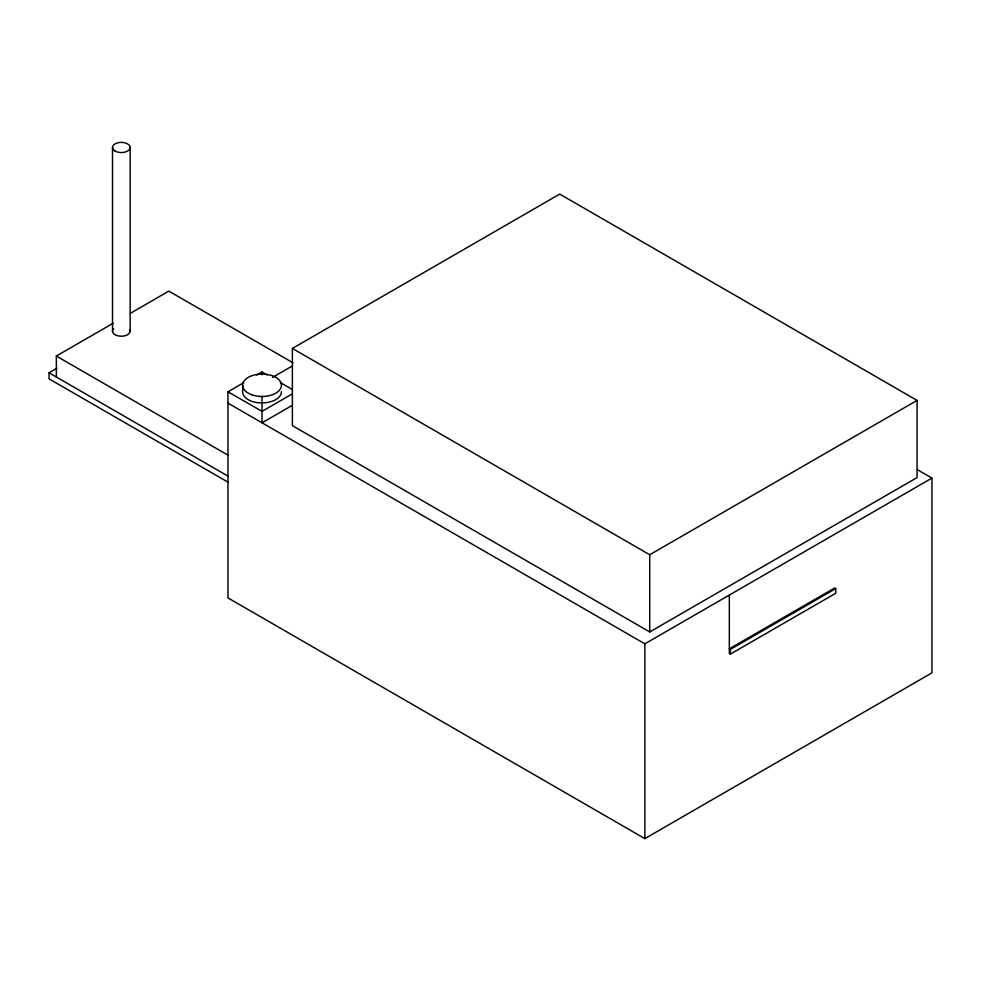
<?xml version="1.0" encoding="UTF-8"?>
<svg xmlns="http://www.w3.org/2000/svg" width="981" height="981" viewBox="0 0 981 981"><rect width="100%" height="100%" fill="white"/><g stroke="black" fill="none" stroke-linecap="round" stroke-linejoin="round"><path stroke-width="1.47" d="M917.394 469.678L931.95 478.09L931.95 672.868L644.86 838.608L227.972 597.92L227.972 391.811L243.693 382.676M256.801 375.061L262.037 372.02L267.286 375.036M56.346 377.011L56.346 356.042L113.244 323.203M130.448 313.27L168.818 291.112L293.049 362.835M228.144 482.235L49.05 378.85L49.05 372.792L56.984 368.206M292.375 348.439L559.734 194.091L917.076 400.407L917.076 477.588L649.729 631.936L292.375 425.619L292.375 348.439L649.729 554.755L917.076 400.407M272.632 377.354L292.51 365.876M292.179 393.957L262.037 411.358L227.972 391.811M292.179 405.411L262.037 422.811L262.037 396.471M227.972 403.142L644.86 643.83L931.95 478.09M835.751 588.563L834.708 587.962L729.324 648.809L730.367 649.41L835.751 588.563L835.751 593.26L730.367 654.106L729.324 653.505L729.324 595.075M280.382 382.602L292.179 389.42M56.346 356.042L228.156 455.245M49.05 372.792L228.156 476.202M730.367 649.41L730.367 654.106M649.729 554.755L649.729 631.936M644.86 643.83L644.86 838.608M262.037 372.02L262.037 374.84M242.626 385.263L242.626 391.811A19.412 11.208 0 0 0 257.01 402.627L262.037 402.897A19.412 11.208 0 0 0 281.449 391.689M130.142 147.481L130.142 331.124M112.508 147.481L112.508 331.124M129.835 329.812A8.817 5.089 0 0 1 120.172 336.176A8.817 5.089 0 0 1 113.686 328.586M252.338 394.963A19.412 11.208 0 0 0 281.449 385.263A19.412 11.208 0 0 0 252.338 375.551A19.412 11.208 0 0 0 252.338 394.963M115.084 151.074A8.817 5.089 0 0 0 129.835 148.793A8.817 5.089 0 0 0 119.044 142.564A8.817 5.089 0 0 0 115.084 151.074"/></g></svg>
